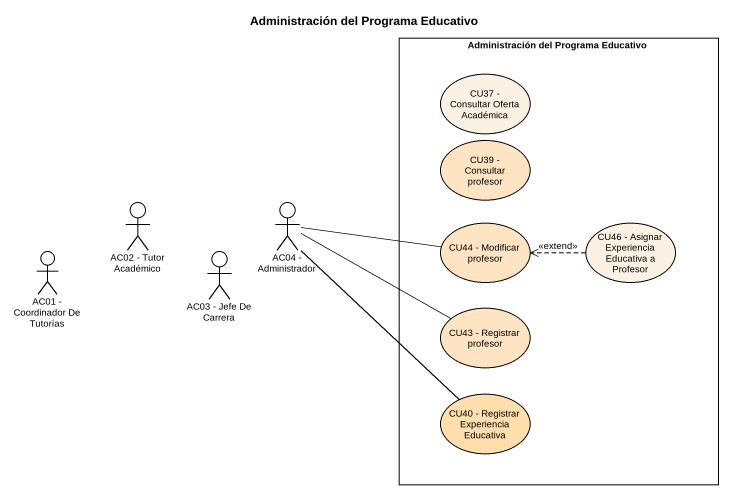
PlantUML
@startuml
title Administración del Programa Educativo
rectangle "Administración del Programa Educativo" as Administración_del_Programa {
  usecase "CU37 - Consultar Oferta Académica" as CU37_Consultar_Oferta
  usecase "CU39 - Consultar profesor" as CU39_Consultar_profesor #FFE4C4
  usecase "CU44 - Modificar profesor" as CU44_Modificar_profesor #FFE4C4
  usecase "CU46 - Asignar Experiencia Educativa a Profesor" as CU46_Asignar_Experiencia
  usecase "CU43 - Registrar profesor" as CU43_Registrar_profesor #FFE4C4
  usecase "CU40 - Registrar Experiencia Educativa" as CU40_Registrar_Experiencia #FFDEAD
}
actor "AC02 - Tutor Académico" as AC02_Tutor_Académico
actor "AC04 - Administrador" as AC04_Administrador
actor "AC01 - Coordinador De Tutorías" as AC01_Coordinador_De_Tutorías
actor "AC03 - Jefe De Carrera" as AC03_Jefe_De_Carrera
AC04_Administrador -right- CU44_Modificar_profesor
AC04_Administrador -right- CU43_Registrar_profesor
AC04_Administrador -- CU40_Registrar_Experiencia
CU46_Asignar_Experiencia .left.> CU44_Modificar_profesor : <<extend>>
@enduml
